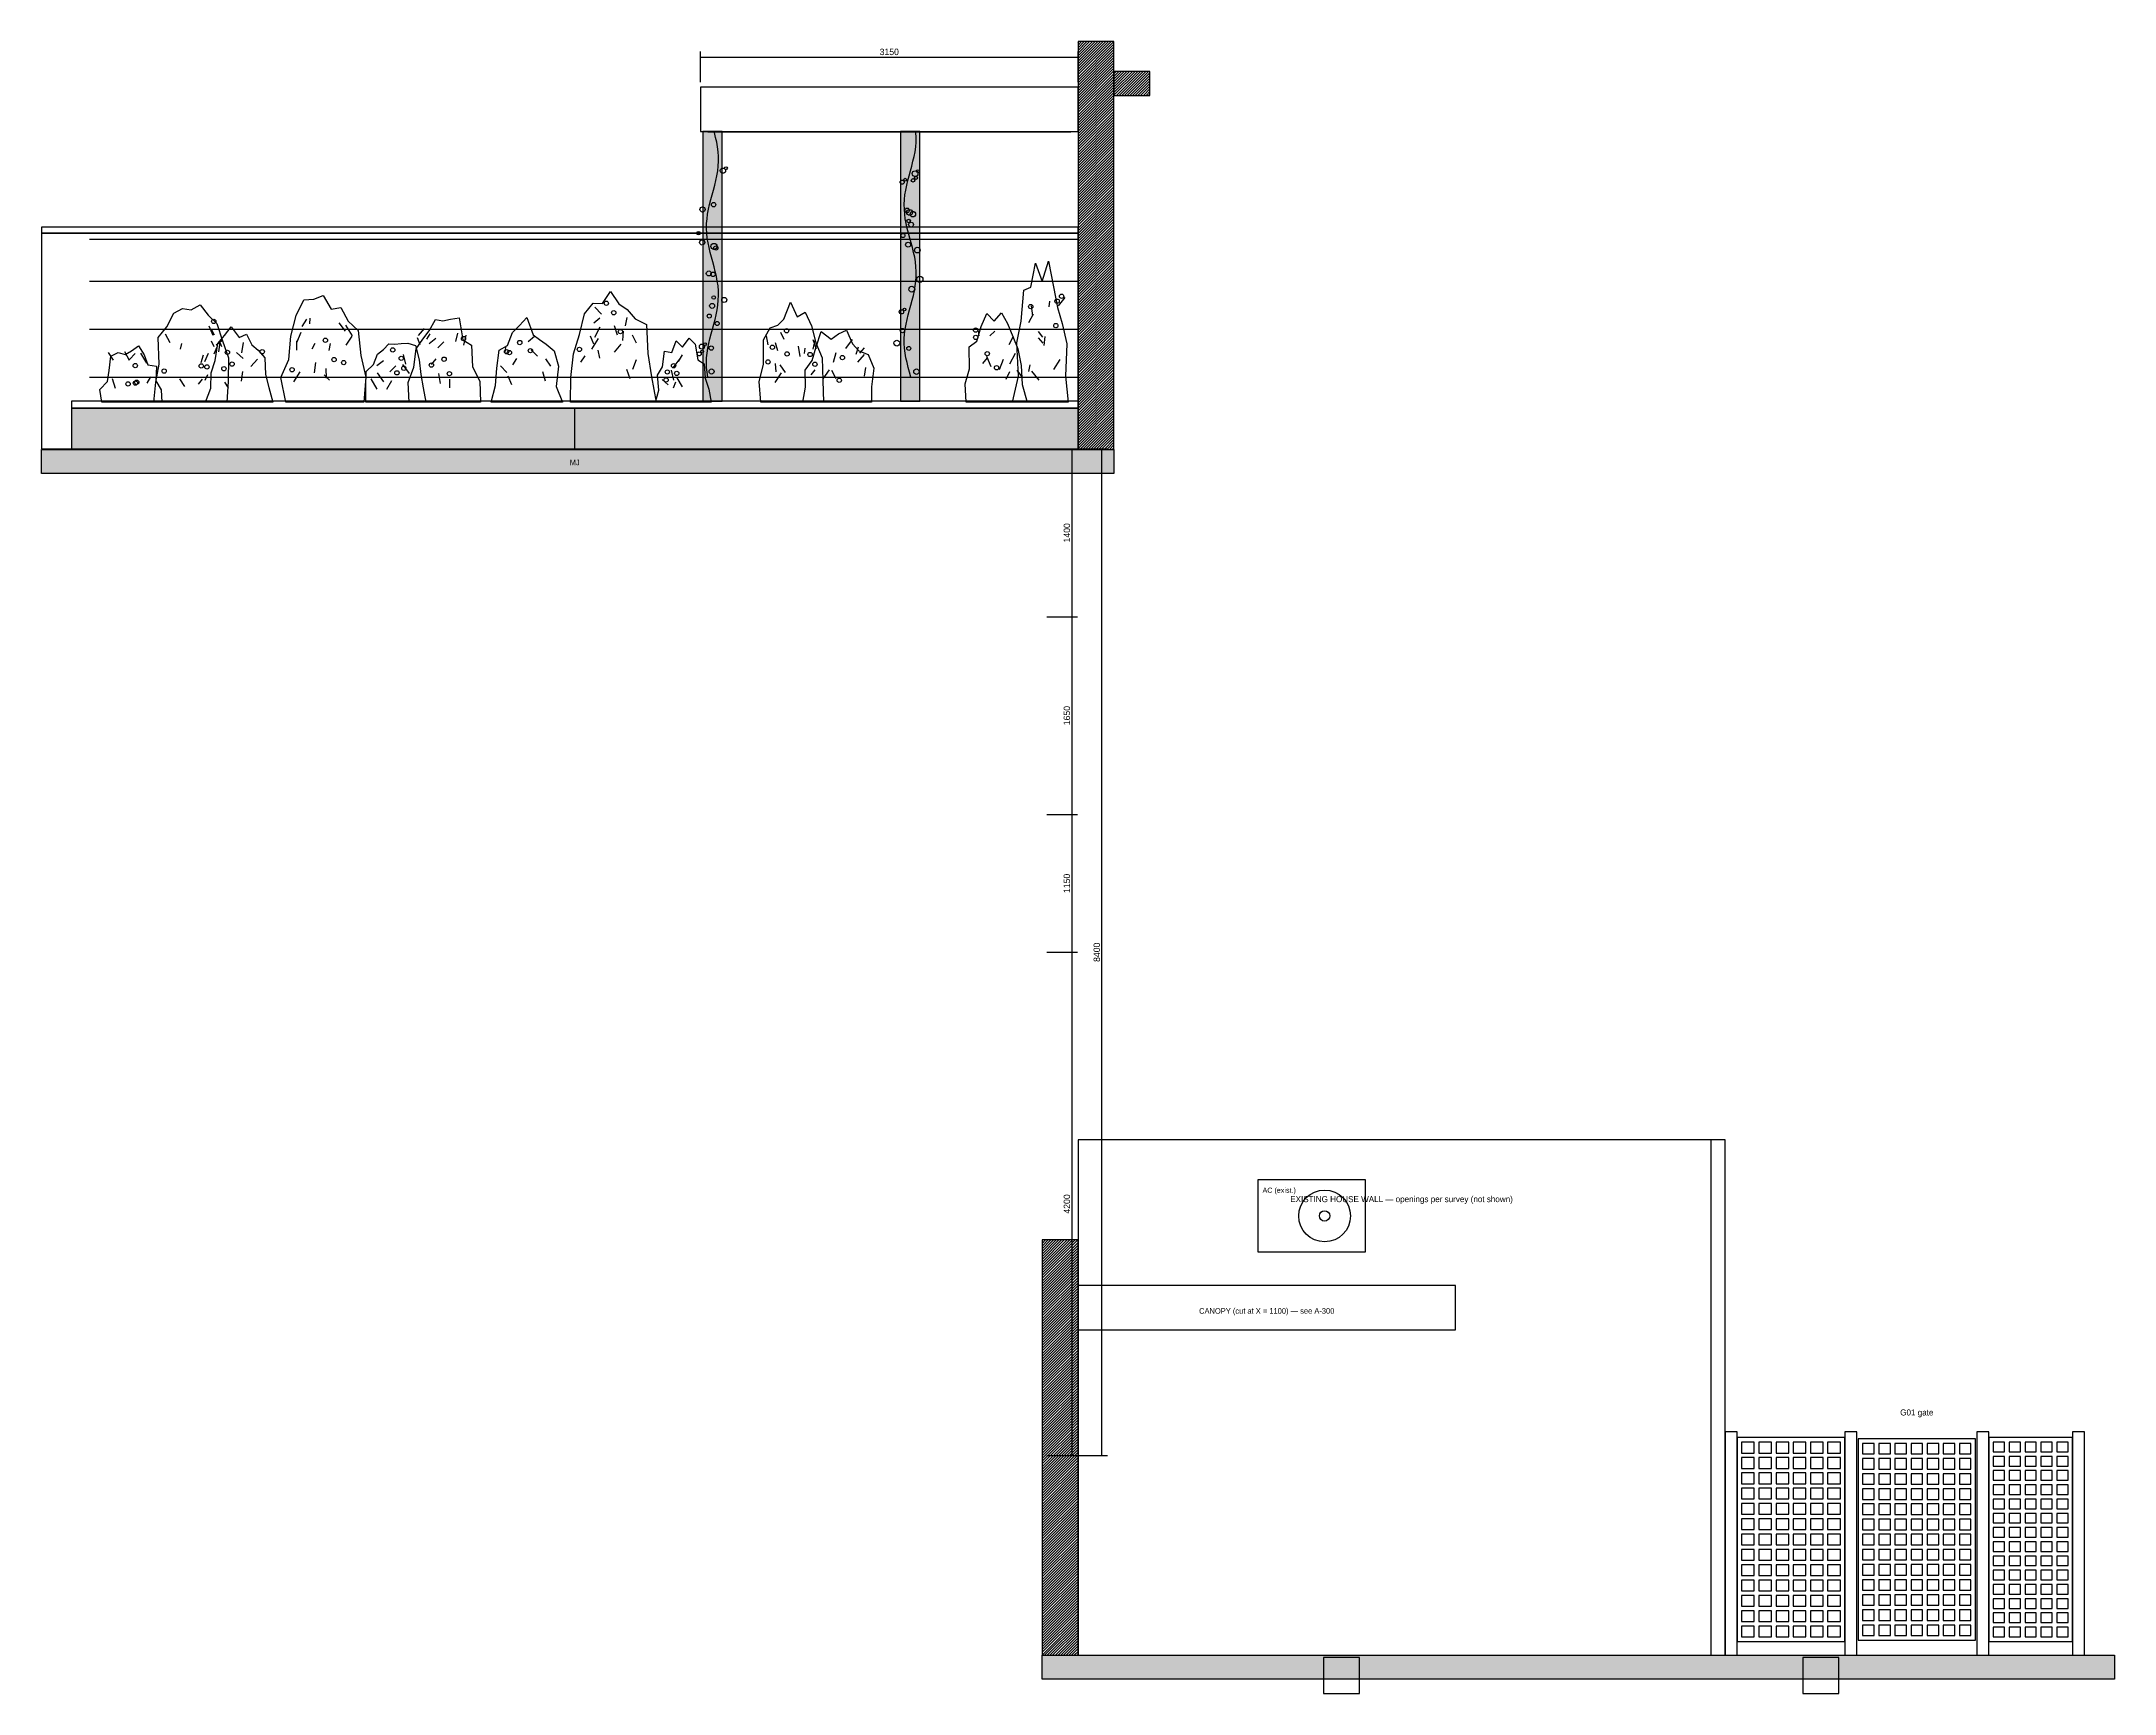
# Model space of a CAD drawing. Header units: millimetres. Extents: x -3750 to 66350, y -83500 to 3000.
# Drawn here: x 21350 to 38650, y -30385 to -16600 of the extents above; entities that cross this region are included whole.
import ezdxf
from ezdxf.enums import TextEntityAlignment as Align

# ---------------------------------------------------------------- set-up
doc = ezdxf.new("R2010")
doc.units = ezdxf.units.MM
doc.linetypes.add('DASHED', pattern=[1.524, 1.27, -0.254])
for name, color, linetype in [('A-DIMS', 3, 'Continuous'), ('A-HATCH', 9, 'Continuous'), ('A-TEXT', 2, 'Continuous'), ('A-TIMBER', 30, 'Continuous'), ('A-WALL', 7, 'Continuous'), ('L-PLANT', 94, 'Continuous')]:
    doc.layers.add(name, color=color, linetype=linetype)

msp = doc.modelspace()

# ---------------------------------------------------------------- hatches: boundary and pattern name
at = {"layer": 'A-HATCH'}
h = msp.add_hatch(dxfattribs=at)
h.set_pattern_fill('ANSI31', scale=5)
h.paths.add_polyline_path([(30000, -20005), (30300, -20005), (30300, -16600), (30000, -16600)])
h = msp.add_hatch(dxfattribs=at)
h.set_pattern_fill('ANSI31', scale=5)
h.paths.add_polyline_path([(30300, -17050), (30600, -17050), (30600, -16850), (30300, -16850)])
h = msp.add_hatch(dxfattribs=at)
h.set_pattern_fill('ANSI36', scale=5)
h.paths.add_polyline_path([(26870, -19600), (27030, -19600), (27030, -17350), (26870, -17350)])
h = msp.add_hatch(dxfattribs=at)
h.set_pattern_fill('ANSI36', scale=5)
h.paths.add_polyline_path([(28520, -19600), (28680, -19600), (28680, -17350), (28520, -17350)])
msp.add_hatch(color=8, dxfattribs=at).paths.add_polyline_path([(21600, -20005), (30000, -20005), (30000, -19660), (21600, -19660)])
h = msp.add_hatch(dxfattribs=at)
h.set_pattern_fill('EARTH', scale=5)
h.paths.add_polyline_path([(21350, -20005), (30300, -20005), (30300, -20205), (21350, -20205)])
h = msp.add_hatch(dxfattribs=at)
h.set_pattern_fill('ANSI31', scale=5)
h.paths.add_polyline_path([(29700, -30065), (30000, -30065), (30000, -26600), (29700, -26600)])
h = msp.add_hatch(dxfattribs=at)
h.set_pattern_fill('EARTH', scale=5)
h.paths.add_polyline_path([(29700, -30065), (38650, -30065), (38650, -30265), (29700, -30265)])

# ---------------------------------------------------------------- linework, layer by layer
at = {"layer": 'A-DIMS'}
for p, q in [((26850, -16940), (26850, -16685)), ((26850, -16730), (30000, -16730)), ((30000, -16940), (30000, -16685)), ((29740, -20000), (29995, -20000)), ((29740, -20000), (30245, -20000)), ((29950, -21400), (29950, -20000)), ((30200, -28400), (30200, -20000)), ((29740, -21400), (29995, -21400)), ((29740, -21400), (29995, -21400)), ((29950, -23050), (29950, -21400)), ((29740, -23050), (29995, -23050)), ((29740, -23050), (29995, -23050)), ((29950, -24200), (29950, -23050)), ((29740, -24200), (29995, -24200)), ((29740, -24200), (29995, -24200)), ((29950, -28400), (29950, -24200)), ((29740, -28400), (29995, -28400)), ((29740, -28400), (30245, -28400))]:
    msp.add_line(p, q, dxfattribs=at)
at = {"layer": 'A-TIMBER'}
for points in [[(35500, -29950), (36400, -29950), (36400, -28250), (35500, -28250)], [(35538, -28378), (35644, -28378), (35644, -28288), (35538, -28288)], [(35682, -28378), (35787, -28378), (35787, -28288), (35682, -28288)], [(35825, -28378), (35931, -28378), (35931, -28288), (35825, -28288)], [(35969, -28378), (36075, -28378), (36075, -28288), (35969, -28288)], [(36113, -28378), (36218, -28378), (36218, -28288), (36113, -28288)], [(36256, -28378), (36362, -28378), (36362, -28288), (36256, -28288)], [(36510, -29940), (37490, -29940), (37490, -28260), (36510, -28260)], [(36548, -28386), (36645, -28386), (36645, -28298), (36548, -28298)], [(36683, -28386), (36779, -28386), (36779, -28298), (36683, -28298)], [(36817, -28386), (36914, -28386), (36914, -28298), (36817, -28298)], [(36952, -28386), (37048, -28386), (37048, -28298), (36952, -28298)], [(37086, -28386), (37183, -28386), (37183, -28298), (37086, -28298)], [(37221, -28386), (37317, -28386), (37317, -28298), (37221, -28298)], [(37355, -28386), (37452, -28386), (37452, -28298), (37355, -28298)], [(37600, -29950), (38300, -29950), (38300, -28250), (37600, -28250)], [(37638, -28369), (37732, -28369), (37732, -28288), (37638, -28288)], [(37770, -28369), (37865, -28369), (37865, -28288), (37770, -28288)], [(37903, -28369), (37997, -28369), (37997, -28288), (37903, -28288)], [(38035, -28369), (38130, -28369), (38130, -28288), (38035, -28288)], [(38168, -28369), (38262, -28369), (38262, -28288), (38168, -28288)], [(35538, -28506), (35644, -28506), (35644, -28416), (35538, -28416)], [(35538, -28634), (35644, -28634), (35644, -28544), (35538, -28544)], [(35682, -28506), (35787, -28506), (35787, -28416), (35682, -28416)], [(35682, -28634), (35787, -28634), (35787, -28544), (35682, -28544)], [(35825, -28506), (35931, -28506), (35931, -28416), (35825, -28416)], [(35825, -28634), (35931, -28634), (35931, -28544), (35825, -28544)], [(35969, -28506), (36075, -28506), (36075, -28416), (35969, -28416)], [(35969, -28634), (36075, -28634), (36075, -28544), (35969, -28544)], [(36113, -28506), (36218, -28506), (36218, -28416), (36113, -28416)], [(36113, -28634), (36218, -28634), (36218, -28544), (36113, -28544)], [(36256, -28506), (36362, -28506), (36362, -28416), (36256, -28416)], [(36256, -28634), (36362, -28634), (36362, -28544), (36256, -28544)], [(36548, -28513), (36645, -28513), (36645, -28424), (36548, -28424)], [(36683, -28513), (36779, -28513), (36779, -28424), (36683, -28424)], [(36817, -28513), (36914, -28513), (36914, -28424), (36817, -28424)], [(36952, -28513), (37048, -28513), (37048, -28424), (36952, -28424)], [(37086, -28513), (37183, -28513), (37183, -28424), (37086, -28424)], [(37221, -28513), (37317, -28513), (37317, -28424), (37221, -28424)], [(37355, -28513), (37452, -28513), (37452, -28424), (37355, -28424)], [(37638, -28487), (37732, -28487), (37732, -28407), (37638, -28407)], [(37638, -28606), (37732, -28606), (37732, -28525), (37638, -28525)], [(37770, -28487), (37865, -28487), (37865, -28407), (37770, -28407)], [(37770, -28606), (37865, -28606), (37865, -28525), (37770, -28525)], [(37903, -28487), (37997, -28487), (37997, -28407), (37903, -28407)], [(37903, -28606), (37997, -28606), (37997, -28525), (37903, -28525)], [(38035, -28487), (38130, -28487), (38130, -28407), (38035, -28407)], [(38035, -28606), (38130, -28606), (38130, -28525), (38035, -28525)], [(38168, -28487), (38262, -28487), (38262, -28407), (38168, -28407)], [(38168, -28606), (38262, -28606), (38262, -28525), (38168, -28525)], [(35538, -28761), (35644, -28761), (35644, -28672), (35538, -28672)], [(35682, -28761), (35787, -28761), (35787, -28672), (35682, -28672)], [(35825, -28761), (35931, -28761), (35931, -28672), (35825, -28672)], [(35969, -28761), (36075, -28761), (36075, -28672), (35969, -28672)], [(36113, -28761), (36218, -28761), (36218, -28672), (36113, -28672)], [(36256, -28761), (36362, -28761), (36362, -28672), (36256, -28672)], [(36548, -28639), (36645, -28639), (36645, -28551), (36548, -28551)], [(36548, -28765), (36645, -28765), (36645, -28677), (36548, -28677)], [(36683, -28639), (36779, -28639), (36779, -28551), (36683, -28551)], [(36683, -28765), (36779, -28765), (36779, -28677), (36683, -28677)], [(36817, -28639), (36914, -28639), (36914, -28551), (36817, -28551)], [(36817, -28765), (36914, -28765), (36914, -28677), (36817, -28677)], [(36952, -28639), (37048, -28639), (37048, -28551), (36952, -28551)], [(36952, -28765), (37048, -28765), (37048, -28677), (36952, -28677)], [(37086, -28639), (37183, -28639), (37183, -28551), (37086, -28551)], [(37086, -28765), (37183, -28765), (37183, -28677), (37086, -28677)], [(37221, -28639), (37317, -28639), (37317, -28551), (37221, -28551)], [(37221, -28765), (37317, -28765), (37317, -28677), (37221, -28677)], [(37355, -28639), (37452, -28639), (37452, -28551), (37355, -28551)], [(37355, -28765), (37452, -28765), (37452, -28677), (37355, -28677)], [(37638, -28725), (37732, -28725), (37732, -28644), (37638, -28644)], [(37770, -28725), (37865, -28725), (37865, -28644), (37770, -28644)], [(37903, -28725), (37997, -28725), (37997, -28644), (37903, -28644)], [(38035, -28725), (38130, -28725), (38130, -28644), (38035, -28644)], [(38168, -28725), (38262, -28725), (38262, -28644), (38168, -28644)], [(35538, -28889), (35644, -28889), (35644, -28799), (35538, -28799)], [(35682, -28889), (35787, -28889), (35787, -28799), (35682, -28799)], [(35825, -28889), (35931, -28889), (35931, -28799), (35825, -28799)], [(35969, -28889), (36075, -28889), (36075, -28799), (35969, -28799)], [(36113, -28889), (36218, -28889), (36218, -28799), (36113, -28799)], [(36256, -28889), (36362, -28889), (36362, -28799), (36256, -28799)], [(36548, -28892), (36645, -28892), (36645, -28803), (36548, -28803)], [(36683, -28892), (36779, -28892), (36779, -28803), (36683, -28803)], [(36817, -28892), (36914, -28892), (36914, -28803), (36817, -28803)], [(36952, -28892), (37048, -28892), (37048, -28803), (36952, -28803)], [(37086, -28892), (37183, -28892), (37183, -28803), (37086, -28803)], [(37221, -28892), (37317, -28892), (37317, -28803), (37221, -28803)], [(37355, -28892), (37452, -28892), (37452, -28803), (37355, -28803)], [(37638, -28844), (37732, -28844), (37732, -28763), (37638, -28763)], [(37638, -28962), (37732, -28962), (37732, -28882), (37638, -28882)], [(37770, -28844), (37865, -28844), (37865, -28763), (37770, -28763)], [(37770, -28962), (37865, -28962), (37865, -28882), (37770, -28882)], [(37903, -28844), (37997, -28844), (37997, -28763), (37903, -28763)], [(37903, -28962), (37997, -28962), (37997, -28882), (37903, -28882)], [(38035, -28844), (38130, -28844), (38130, -28763), (38035, -28763)], [(38035, -28962), (38130, -28962), (38130, -28882), (38035, -28882)], [(38168, -28844), (38262, -28844), (38262, -28763), (38168, -28763)], [(38168, -28962), (38262, -28962), (38262, -28882), (38168, -28882)], [(35538, -29017), (35644, -29017), (35644, -28927), (35538, -28927)], [(35538, -29145), (35644, -29145), (35644, -29055), (35538, -29055)], [(35682, -29017), (35787, -29017), (35787, -28927), (35682, -28927)], [(35682, -29145), (35787, -29145), (35787, -29055), (35682, -29055)], [(35825, -29017), (35931, -29017), (35931, -28927), (35825, -28927)], [(35825, -29145), (35931, -29145), (35931, -29055), (35825, -29055)], [(35969, -29017), (36075, -29017), (36075, -28927), (35969, -28927)], [(35969, -29145), (36075, -29145), (36075, -29055), (35969, -29055)], [(36113, -29017), (36218, -29017), (36218, -28927), (36113, -28927)], [(36113, -29145), (36218, -29145), (36218, -29055), (36113, -29055)], [(36256, -29017), (36362, -29017), (36362, -28927), (36256, -28927)], [(36256, -29145), (36362, -29145), (36362, -29055), (36256, -29055)], [(36548, -29018), (36645, -29018), (36645, -28930), (36548, -28930)], [(36548, -29144), (36645, -29144), (36645, -29056), (36548, -29056)], [(36683, -29018), (36779, -29018), (36779, -28930), (36683, -28930)], [(36683, -29144), (36779, -29144), (36779, -29056), (36683, -29056)], [(36817, -29018), (36914, -29018), (36914, -28930), (36817, -28930)], [(36817, -29144), (36914, -29144), (36914, -29056), (36817, -29056)], [(36952, -29018), (37048, -29018), (37048, -28930), (36952, -28930)], [(36952, -29144), (37048, -29144), (37048, -29056), (36952, -29056)], [(37086, -29018), (37183, -29018), (37183, -28930), (37086, -28930)], [(37086, -29144), (37183, -29144), (37183, -29056), (37086, -29056)], [(37221, -29018), (37317, -29018), (37317, -28930), (37221, -28930)], [(37221, -29144), (37317, -29144), (37317, -29056), (37221, -29056)], [(37355, -29018), (37452, -29018), (37452, -28930), (37355, -28930)], [(37355, -29144), (37452, -29144), (37452, -29056), (37355, -29056)], [(37638, -29081), (37732, -29081), (37732, -29000), (37638, -29000)], [(37770, -29081), (37865, -29081), (37865, -29000), (37770, -29000)], [(37903, -29081), (37997, -29081), (37997, -29000), (37903, -29000)], [(38035, -29081), (38130, -29081), (38130, -29000), (38035, -29000)], [(38168, -29081), (38262, -29081), (38262, -29000), (38168, -29000)], [(35538, -29273), (35644, -29273), (35644, -29183), (35538, -29183)], [(35682, -29273), (35787, -29273), (35787, -29183), (35682, -29183)], [(35825, -29273), (35931, -29273), (35931, -29183), (35825, -29183)], [(35969, -29273), (36075, -29273), (36075, -29183), (35969, -29183)], [(36113, -29273), (36218, -29273), (36218, -29183), (36113, -29183)], [(36256, -29273), (36362, -29273), (36362, -29183), (36256, -29183)], [(36548, -29270), (36645, -29270), (36645, -29182), (36548, -29182)], [(36683, -29270), (36779, -29270), (36779, -29182), (36683, -29182)], [(36817, -29270), (36914, -29270), (36914, -29182), (36817, -29182)], [(36952, -29270), (37048, -29270), (37048, -29182), (36952, -29182)], [(37086, -29270), (37183, -29270), (37183, -29182), (37086, -29182)], [(37221, -29270), (37317, -29270), (37317, -29182), (37221, -29182)], [(37355, -29270), (37452, -29270), (37452, -29182), (37355, -29182)], [(37638, -29200), (37732, -29200), (37732, -29119), (37638, -29119)], [(37770, -29200), (37865, -29200), (37865, -29119), (37770, -29119)], [(37903, -29200), (37997, -29200), (37997, -29119), (37903, -29119)], [(38035, -29200), (38130, -29200), (38130, -29119), (38035, -29119)], [(38168, -29200), (38262, -29200), (38262, -29119), (38168, -29119)], [(35538, -29401), (35644, -29401), (35644, -29311), (35538, -29311)], [(35682, -29401), (35787, -29401), (35787, -29311), (35682, -29311)], [(35825, -29401), (35931, -29401), (35931, -29311), (35825, -29311)], [(35969, -29401), (36075, -29401), (36075, -29311), (35969, -29311)], [(36113, -29401), (36218, -29401), (36218, -29311), (36113, -29311)], [(36256, -29401), (36362, -29401), (36362, -29311), (36256, -29311)], [(36548, -29397), (36645, -29397), (36645, -29308), (36548, -29308)], [(36683, -29397), (36779, -29397), (36779, -29308), (36683, -29308)], [(36817, -29397), (36914, -29397), (36914, -29308), (36817, -29308)], [(36952, -29397), (37048, -29397), (37048, -29308), (36952, -29308)], [(37086, -29397), (37183, -29397), (37183, -29308), (37086, -29308)], [(37221, -29397), (37317, -29397), (37317, -29308), (37221, -29308)], [(37355, -29397), (37452, -29397), (37452, -29308), (37355, -29308)], [(37638, -29318), (37732, -29318), (37732, -29238), (37638, -29238)], [(37638, -29437), (37732, -29437), (37732, -29356), (37638, -29356)], [(37770, -29318), (37865, -29318), (37865, -29238), (37770, -29238)], [(37770, -29437), (37865, -29437), (37865, -29356), (37770, -29356)], [(37903, -29318), (37997, -29318), (37997, -29238), (37903, -29238)], [(37903, -29437), (37997, -29437), (37997, -29356), (37903, -29356)], [(38035, -29318), (38130, -29318), (38130, -29238), (38035, -29238)], [(38035, -29437), (38130, -29437), (38130, -29356), (38035, -29356)], [(38168, -29318), (38262, -29318), (38262, -29238), (38168, -29238)], [(38168, -29437), (38262, -29437), (38262, -29356), (38168, -29356)], [(35538, -29528), (35644, -29528), (35644, -29439), (35538, -29439)], [(35538, -29656), (35644, -29656), (35644, -29566), (35538, -29566)], [(35682, -29528), (35787, -29528), (35787, -29439), (35682, -29439)], [(35682, -29656), (35787, -29656), (35787, -29566), (35682, -29566)], [(35825, -29528), (35931, -29528), (35931, -29439), (35825, -29439)], [(35825, -29656), (35931, -29656), (35931, -29566), (35825, -29566)], [(35969, -29528), (36075, -29528), (36075, -29439), (35969, -29439)], [(35969, -29656), (36075, -29656), (36075, -29566), (35969, -29566)], [(36113, -29528), (36218, -29528), (36218, -29439), (36113, -29439)], [(36113, -29656), (36218, -29656), (36218, -29566), (36113, -29566)], [(36256, -29528), (36362, -29528), (36362, -29439), (36256, -29439)], [(36256, -29656), (36362, -29656), (36362, -29566), (36256, -29566)], [(36548, -29523), (36645, -29523), (36645, -29435), (36548, -29435)], [(36548, -29649), (36645, -29649), (36645, -29561), (36548, -29561)], [(36683, -29523), (36779, -29523), (36779, -29435), (36683, -29435)], [(36683, -29649), (36779, -29649), (36779, -29561), (36683, -29561)], [(36817, -29523), (36914, -29523), (36914, -29435), (36817, -29435)], [(36817, -29649), (36914, -29649), (36914, -29561), (36817, -29561)], [(36952, -29523), (37048, -29523), (37048, -29435), (36952, -29435)], [(36952, -29649), (37048, -29649), (37048, -29561), (36952, -29561)], [(37086, -29523), (37183, -29523), (37183, -29435), (37086, -29435)], [(37086, -29649), (37183, -29649), (37183, -29561), (37086, -29561)], [(37221, -29523), (37317, -29523), (37317, -29435), (37221, -29435)], [(37221, -29649), (37317, -29649), (37317, -29561), (37221, -29561)], [(37355, -29523), (37452, -29523), (37452, -29435), (37355, -29435)], [(37355, -29649), (37452, -29649), (37452, -29561), (37355, -29561)], [(37638, -29556), (37732, -29556), (37732, -29475), (37638, -29475)], [(37770, -29556), (37865, -29556), (37865, -29475), (37770, -29475)], [(37903, -29556), (37997, -29556), (37997, -29475), (37903, -29475)], [(38035, -29556), (38130, -29556), (38130, -29475), (38035, -29475)], [(38168, -29556), (38262, -29556), (38262, -29475), (38168, -29475)], [(35538, -29784), (35644, -29784), (35644, -29694), (35538, -29694)], [(35682, -29784), (35787, -29784), (35787, -29694), (35682, -29694)], [(35825, -29784), (35931, -29784), (35931, -29694), (35825, -29694)], [(35969, -29784), (36075, -29784), (36075, -29694), (35969, -29694)], [(36113, -29784), (36218, -29784), (36218, -29694), (36113, -29694)], [(36256, -29784), (36362, -29784), (36362, -29694), (36256, -29694)], [(36548, -29776), (36645, -29776), (36645, -29687), (36548, -29687)], [(36683, -29776), (36779, -29776), (36779, -29687), (36683, -29687)], [(36817, -29776), (36914, -29776), (36914, -29687), (36817, -29687)], [(36952, -29776), (37048, -29776), (37048, -29687), (36952, -29687)], [(37086, -29776), (37183, -29776), (37183, -29687), (37086, -29687)], [(37221, -29776), (37317, -29776), (37317, -29687), (37221, -29687)], [(37355, -29776), (37452, -29776), (37452, -29687), (37355, -29687)], [(37638, -29675), (37732, -29675), (37732, -29594), (37638, -29594)], [(37638, -29793), (37732, -29793), (37732, -29713), (37638, -29713)], [(37770, -29675), (37865, -29675), (37865, -29594), (37770, -29594)], [(37770, -29793), (37865, -29793), (37865, -29713), (37770, -29713)], [(37903, -29675), (37997, -29675), (37997, -29594), (37903, -29594)], [(37903, -29793), (37997, -29793), (37997, -29713), (37903, -29713)], [(38035, -29675), (38130, -29675), (38130, -29594), (38035, -29594)], [(38035, -29793), (38130, -29793), (38130, -29713), (38035, -29713)], [(38168, -29675), (38262, -29675), (38262, -29594), (38168, -29594)], [(38168, -29793), (38262, -29793), (38262, -29713), (38168, -29713)], [(35538, -29912), (35644, -29912), (35644, -29822), (35538, -29822)], [(35682, -29912), (35787, -29912), (35787, -29822), (35682, -29822)], [(35825, -29912), (35931, -29912), (35931, -29822), (35825, -29822)], [(35969, -29912), (36075, -29912), (36075, -29822), (35969, -29822)], [(36113, -29912), (36218, -29912), (36218, -29822), (36113, -29822)], [(36256, -29912), (36362, -29912), (36362, -29822), (36256, -29822)], [(36548, -29902), (36645, -29902), (36645, -29814), (36548, -29814)], [(36683, -29902), (36779, -29902), (36779, -29814), (36683, -29814)], [(36817, -29902), (36914, -29902), (36914, -29814), (36817, -29814)], [(36952, -29902), (37048, -29902), (37048, -29814), (36952, -29814)], [(37086, -29902), (37183, -29902), (37183, -29814), (37086, -29814)], [(37221, -29902), (37317, -29902), (37317, -29814), (37221, -29814)], [(37355, -29902), (37452, -29902), (37452, -29814), (37355, -29814)], [(37638, -29912), (37732, -29912), (37732, -29831), (37638, -29831)], [(37770, -29912), (37865, -29912), (37865, -29831), (37770, -29831)], [(37903, -29912), (37997, -29912), (37997, -29831), (37903, -29831)], [(38035, -29912), (38130, -29912), (38130, -29831), (38035, -29831)], [(38168, -29912), (38262, -29912), (38262, -29831), (38168, -29831)]]:
    msp.add_lwpolyline(points, close=True, dxfattribs=at)
at = {"layer": 'A-WALL'}
for p, q in [((26910, -17354), (29940, -17354)), ((25800, -20005), (25800, -19660)), ((21350, -20005), (30300, -20005)), ((29700, -30065), (38650, -30065))]:
    msp.add_line(p, q, dxfattribs=at)
at = {"layer": 'A-WALL', "linetype": 'DASHED'}
for p, q in [((21750, -18250), (30000, -18250)), ((21750, -18600), (30000, -18600)), ((21750, -19000), (30000, -19000)), ((21750, -19400), (30000, -19400))]:
    msp.add_line(p, q, dxfattribs=at)
at = {"layer": 'A-WALL'}
for points in [[(30000, -20005), (30300, -20005), (30300, -16600), (30000, -16600)], [(30300, -17050), (30600, -17050), (30600, -16850), (30300, -16850)], [(26850, -17350), (30000, -17350), (30000, -16980), (26850, -16980)], [(26870, -19600), (27030, -19600), (27030, -17350), (26870, -17350)], [(28520, -19600), (28680, -19600), (28680, -17350), (28520, -17350)], [(21350, -18200), (30000, -18200), (30000, -18150), (21350, -18150)], [(21350, -20000), (30000, -20000), (30000, -18200), (21350, -18200)], [(21600, -19660), (30000, -19660), (30000, -19600), (21600, -19600)], [(21600, -20005), (30000, -20005), (30000, -19660), (21600, -19660)], [(21350, -20005), (30300, -20005), (30300, -20205), (21350, -20205)], [(30000, -30065), (35400, -30065), (35400, -25765), (30000, -25765)], [(35280, -30065), (35400, -30065), (35400, -25765), (35280, -25765)], [(31500, -26700), (32400, -26700), (32400, -26100), (31500, -26100)], [(29700, -30065), (30000, -30065), (30000, -26600), (29700, -26600)], [(30000, -27350), (33150, -27350), (33150, -26980), (30000, -26980)], [(35400, -30065), (35500, -30065), (35500, -28200), (35400, -28200)], [(36400, -30065), (36500, -30065), (36500, -28200), (36400, -28200)], [(36510, -29940), (37490, -29940), (37490, -28260), (36510, -28260)], [(37500, -30065), (37600, -30065), (37600, -28200), (37500, -28200)], [(38300, -30065), (38400, -30065), (38400, -28200), (38300, -28200)], [(29700, -30065), (38650, -30065), (38650, -30265), (29700, -30265)]]:
    msp.add_lwpolyline(points, close=True, dxfattribs=at)
at = {"layer": 'A-WALL', "linetype": 'DASHED'}
for points in [[(32050, -30385), (32350, -30385), (32350, -30085), (32050, -30085)], [(36050, -30385), (36350, -30385), (36350, -30085), (36050, -30085)]]:
    msp.add_lwpolyline(points, close=True, dxfattribs=at)
at = {"layer": 'A-WALL'}
for centre, radius in [((27062, -17658), 12), ((28558, -17754), 12), ((28648, -17739), 12), ((28665, -17683), 12), ((26064, -18784), 18), ((26126, -18864), 18), ((28552, -18836), 12), ((29606, -18812), 18), ((29826, -18767), 18), ((29863, -18726), 18), ((22788, -18936), 18), ((26181, -19021), 18), ((27568, -19014), 18), ((29145, -19008), 18), ((29815, -18971), 18), ((22902, -19194), 18), ((23192, -19189), 18), ((23720, -19093), 18), ((24282, -19174), 18), ((24872, -19079), 18), ((25231, -19189), 18), ((25255, -19196), 18), ((25341, -19112), 18), ((25430, -19180), 18), ((25839, -19169), 18), ((26864, -19187), 12), ((26887, -19126), 12), ((27450, -19152), 18), ((27572, -19207), 18), ((27764, -19212), 18), ((29147, -19069), 18), ((29243, -19205), 18), ((22133, -19305), 18), ((22374, -19350), 18), ((22683, -19307), 18), ((22731, -19316), 18), ((22872, -19331), 18), ((22941, -19292), 18), ((23441, -19339), 18), ((23792, -19254), 18), ((23872, -19279), 18), ((24316, -19365), 18), ((24352, -19244), 18), ((24374, -19327), 18), ((24604, -19300), 18), ((24710, -19251), 18), ((24754, -19372), 18), ((26573, -19358), 18), ((26625, -19306), 18), ((26652, -19370), 18), ((27413, -19274), 18), ((27805, -19293), 18), ((28034, -19238), 18), ((29320, -19322), 18), ((22073, -19457), 18), ((22134, -19450), 18), ((22145, -19444), 18), ((26562, -19424), 18), ((28008, -19427), 18), ((32058, -26400), 216), ((32058, -26400), 43.2)]:
    msp.add_circle(centre, radius, dxfattribs=at)
at = {"layer": 'L-PLANT'}
for p, q in [((26024, -18876), (25968, -18817)), ((29622, -18889), (29612, -18806)), ((29759, -18815), (29764, -18768)), ((29838, -18805), (29892, -18736)), ((22783, -19053), (22749, -18976)), ((22794, -19050), (22770, -19003)), ((23481, -19111), (23516, -19026)), ((23526, -18977), (23564, -18918)), ((23590, -18955), (23593, -18910)), ((23888, -19018), (23834, -18949)), ((23945, -19057), (23890, -18968)), ((24497, -19054), (24546, -18996)), ((25959, -18948), (26009, -18907)), ((25967, -19067), (26013, -18981)), ((26156, -19051), (26131, -18972)), ((26201, -19096), (26208, -19018)), ((26224, -18974), (26237, -18902)), ((27548, -19088), (27520, -19028)), ((29175, -19056), (29171, -19015)), ((29263, -19057), (29305, -19016)), ((29591, -18946), (29628, -18874)), ((29707, -19066), (29669, -19021)), ((21951, -19260), (21909, -19194)), ((22085, -19261), (22046, -19191)), ((22085, -19253), (22133, -19203)), ((22228, -19284), (22180, -19200)), ((22425, -19114), (22385, -19041)), ((22509, -19168), (22522, -19119)), ((22714, -19269), (22743, -19202)), ((22790, -19149), (22769, -19102)), ((22791, -19206), (22815, -19149)), ((22807, -19132), (22864, -19089)), ((22829, -19189), (22842, -19109)), ((22854, -19147), (22835, -19102)), ((23033, -19245), (22978, -19194)), ((23022, -19197), (23036, -19113)), ((23482, -19175), (23482, -19097)), ((23609, -19166), (23633, -19117)), ((23752, -19179), (23761, -19120)), ((23892, -19133), (23943, -19059)), ((24511, -19131), (24489, -19072)), ((24567, -19084), (24593, -19040)), ((24585, -19120), (24641, -19075)), ((24658, -19156), (24708, -19107)), ((24807, -19103), (24824, -19033)), ((24874, -19134), (24893, -19051)), ((25220, -19196), (25225, -19151)), ((25412, -19104), (25464, -19059)), ((25490, -19227), (25437, -19172)), ((25959, -19125), (25931, -19058)), ((25942, -19168), (25998, -19078)), ((26011, -19243), (25997, -19176)), ((26131, -19193), (26189, -19126)), ((26315, -19117), (26282, -19051)), ((27415, -19130), (27400, -19056)), ((27496, -19180), (27475, -19116)), ((27682, -19230), (27667, -19142)), ((27717, -19205), (27722, -19158)), ((27789, -19167), (27808, -19093)), ((27818, -19165), (27791, -19090)), ((27959, -19276), (27983, -19195)), ((28062, -19163), (28118, -19088)), ((28150, -19210), (28167, -19149)), ((28179, -19202), (28217, -19156)), ((29425, -19129), (29463, -19060)), ((29430, -19291), (29478, -19202)), ((29710, -19118), (29671, -19072)), ((29719, -19138), (29725, -19061)), ((22684, -19278), (22703, -19214)), ((23019, -19434), (23030, -19354)), ((23097, -19311), (23154, -19252)), ((23457, -19439), (23510, -19357)), ((23629, -19366), (23641, -19278)), ((23728, -19409), (23727, -19330)), ((24149, -19304), (24205, -19262)), ((24207, -19439), (24153, -19365)), ((24256, -19357), (24306, -19307)), ((24422, -19371), (24366, -19296)), ((24391, -19294), (24371, -19212)), ((24605, -19295), (24645, -19248)), ((24679, -19455), (24666, -19371)), ((25234, -19363), (25182, -19306)), ((25284, -19298), (25318, -19245)), ((25557, -19435), (25534, -19356)), ((25601, -19310), (25559, -19247)), ((25852, -19275), (25886, -19222)), ((26264, -19416), (26236, -19336)), ((26286, -19333), (26315, -19254)), ((26628, -19425), (26608, -19343)), ((26621, -19324), (26673, -19256)), ((26666, -19270), (26700, -19216)), ((27473, -19446), (27526, -19364)), ((27482, -19357), (27475, -19287)), ((27558, -19361), (27514, -19299)), ((27774, -19383), (27806, -19339)), ((27874, -19416), (27926, -19341)), ((27982, -19415), (27947, -19346)), ((28163, -19276), (28219, -19211)), ((28218, -19392), (28230, -19321)), ((29207, -19288), (29245, -19239)), ((29275, -19316), (29239, -19228)), ((29345, -19338), (29379, -19252)), ((29401, -19417), (29432, -19355)), ((29531, -19395), (29491, -19344)), ((29589, -19353), (29601, -19298)), ((29675, -19425), (29615, -19352)), ((29797, -19338), (29852, -19255)), ((21967, -19495), (21944, -19414)), ((22232, -19450), (22263, -19399)), ((22547, -19479), (22504, -19416)), ((22660, -19459), (22695, -19417)), ((22716, -19425), (22737, -19379)), ((22911, -19489), (22879, -19444)), ((23755, -19426), (23710, -19382)), ((24151, -19502), (24102, -19415)), ((24233, -19501), (24274, -19430)), ((24758, -19489), (24758, -19418)), ((25275, -19464), (25244, -19393)), ((26581, -19464), (26529, -19421)), ((26625, -19490), (26643, -19441)), ((26700, -19482), (26655, -19407))]:
    msp.add_line(p, q, dxfattribs=at)
for points in [[(26911, -19400), (26905, -19360), (26901, -19320), (26900, -19280), (26901, -19240), (26905, -19200), (26911, -19160), (26919, -19120), (26928, -19080), (26938, -19040), (26949, -19000), (26960, -18960), (26971, -18920), (26980, -18880), (26988, -18840), (26995, -18800), (26998, -18760), (27000, -18720), (26999, -18680), (26996, -18640), (26990, -18600), (26983, -18560), (26973, -18520), (26963, -18480), (26952, -18440), (26941, -18400), (26930, -18360), (26921, -18320), (26913, -18280), (26906, -18240), (26902, -18200), (26900, -18160), (26901, -18120), (26904, -18080), (26909, -18040), (26916, -18000), (26925, -17960), (26936, -17920), (26946, -17880), (26957, -17840), (26968, -17800), (26978, -17760), (26986, -17720), (26993, -17680), (26998, -17640), (27000, -17600), (27000, -17560), (26997, -17520), (26992, -17480), (26985, -17440), (26976, -17400), (26966, -17360)], [(28605, -19400), (28593, -19360), (28583, -19320), (28573, -19280), (28564, -19240), (28557, -19200), (28553, -19160), (28550, -19120), (28550, -19080), (28553, -19040), (28558, -19000), (28565, -18960), (28573, -18920), (28583, -18880), (28594, -18840), (28605, -18800), (28616, -18760), (28626, -18720), (28635, -18680), (28642, -18640), (28647, -18600), (28650, -18560), (28650, -18520), (28648, -18480), (28643, -18440), (28637, -18400), (28628, -18360), (28618, -18320), (28608, -18280), (28597, -18240), (28586, -18200), (28575, -18160), (28566, -18120), (28559, -18080), (28554, -18040), (28551, -18000), (28550, -17960), (28552, -17920), (28556, -17880), (28562, -17840), (28571, -17800), (28580, -17760), (28591, -17720), (28602, -17680), (28613, -17640), (28623, -17600), (28632, -17560), (28640, -17520), (28646, -17480), (28649, -17440), (28650, -17400), (28648, -17360)]]:
    msp.add_lwpolyline(points, dxfattribs=at)
for points in [[(29454, -19610), (29504, -19392), (29489, -19114), (29526, -18933), (29547, -18675), (29605, -18649), (29646, -18449), (29700, -18603), (29755, -18432), (29795, -18648), (29829, -18819), (29868, -18954), (29907, -19124), (29895, -19393), (29917, -19610)], [(22287, -19610), (22305, -19444), (22332, -19292), (22325, -19071), (22396, -18980), (22454, -18866), (22528, -18829), (22600, -18838), (22675, -18798), (22742, -18884), (22813, -18952), (22861, -19098), (22912, -19240), (22909, -19436), (22897, -19610)], [(23389, -19610), (23347, -19403), (23413, -19254), (23431, -19059), (23476, -18887), (23540, -18755), (23624, -18750), (23700, -18719), (23769, -18834), (23848, -18819), (23910, -18933), (23992, -19011), (24015, -19219), (24057, -19400), (24041, -19610)], [(25765, -19610), (25767, -19404), (25791, -19206), (25839, -19044), (25883, -18873), (25953, -18783), (26031, -18787), (26100, -18687), (26169, -18790), (26237, -18837), (26305, -18913), (26399, -18963), (26411, -19204), (26441, -19399), (26479, -19610)], [(27354, -19610), (27340, -19437), (27376, -19296), (27375, -19089), (27430, -18989), (27494, -18968), (27546, -18916), (27600, -18776), (27656, -18897), (27724, -18859), (27775, -18973), (27813, -19116), (27865, -19239), (27871, -19430), (27877, -19610)], [(22719, -19610), (22763, -19492), (22767, -19365), (22800, -19262), (22821, -19121), (22877, -19054), (22934, -18980), (23000, -19071), (23060, -19041), (23106, -19131), (23159, -19175), (23213, -19239), (23219, -19379), (23248, -19487), (23281, -19610)], [(24418, -19610), (24411, -19445), (24457, -19318), (24476, -19164), (24532, -19085), (24585, -19014), (24637, -18921), (24700, -18931), (24763, -18917), (24836, -18905), (24866, -19089), (24939, -19134), (24946, -19314), (25009, -19434), (25013, -19610)], [(25104, -19610), (25140, -19470), (25150, -19325), (25170, -19177), (25240, -19137), (25281, -19028), (25338, -18971), (25400, -18903), (25454, -19048), (25507, -19086), (25563, -19127), (25628, -19180), (25664, -19310), (25644, -19478), (25698, -19610)], [(27703, -19610), (27725, -19485), (27724, -19344), (27781, -19261), (27816, -19148), (27858, -19019), (27940, -19084), (28000, -19040), (28069, -19008), (28117, -19124), (28171, -19181), (28249, -19213), (28296, -19325), (28278, -19483), (28276, -19610)], [(29067, -19610), (29059, -19456), (29094, -19332), (29093, -19147), (29155, -19101), (29191, -18978), (29240, -18870), (29300, -18933), (29361, -18864), (29413, -18954), (29456, -19062), (29499, -19166), (29527, -19304), (29534, -19461), (29575, -19610)], [(21855, -19610), (21838, -19503), (21900, -19437), (21916, -19346), (21930, -19226), (21989, -19194), (22049, -19212), (22100, -19180), (22160, -19139), (22206, -19214), (22238, -19298), (22311, -19308), (22305, -19433), (22349, -19508), (22354, -19610)], [(24058, -19610), (24056, -19488), (24059, -19355), (24120, -19295), (24155, -19210), (24204, -19171), (24250, -19124), (24300, -19125), (24351, -19120), (24408, -19118), (24471, -19138), (24502, -19256), (24517, -19380), (24536, -19491), (24558, -19610)], [(26475, -19610), (26501, -19509), (26490, -19385), (26534, -19315), (26548, -19185), (26610, -19194), (26648, -19099), (26700, -19152), (26755, -19077), (26805, -19127), (26827, -19257), (26880, -19291), (26888, -19409), (26918, -19500), (26940, -19610)]]:
    msp.add_lwpolyline(points, close=True, dxfattribs=at)
for centre, radius in [((27037, -17678), 22), ((28533, -17774), 17.1), ((28623, -17759), 15.1), ((28640, -17703), 24), ((26867, -18002), 21.7), ((26959, -17962), 18.6), ((28574, -18009), 19.1), ((28595, -18026), 24), ((28587, -18098), 14.5), ((28607, -18128), 20.3), ((28622, -18041), 22.8), ((26833, -18200), 14.6), ((26864, -18277), 21.4), ((26962, -18310), 25.1), ((26978, -18323), 17.5), ((28539, -18219), 16.9), ((28582, -18296), 20.6), ((28659, -18341), 23.8), ((26919, -18536), 20.9), ((26954, -18543), 19.1), ((28613, -18667), 24.6), ((28680, -18585), 25.8), ((26947, -18806), 20.9), ((26960, -18736), 14.6), ((27048, -18757), 21), ((28527, -18856), 18), ((26923, -18891), 16.9), ((26989, -18953), 17), ((28535, -19013), 18), ((26839, -19207), 16.6), ((26862, -19146), 21), ((26939, -19158), 18.1), ((28488, -19117), 24.5), ((28588, -19161), 16.4), ((26942, -19354), 21.3), ((28652, -19355), 22.8)]:
    msp.add_circle(centre, radius, dxfattribs=at)

# ---------------------------------------------------------------- texts
at = {"layer": 'A-DIMS'}
msp.add_text('3150', height=54, dxfattribs=at).set_placement((28425, -16730), align=Align.BOTTOM_CENTER)
for s, p in [('1400', (29950, -20700)), ('1650', (29950, -22225)), ('1150', (29950, -23625)), ('8400', (30200, -24200)), ('4200', (29950, -26300))]:
    msp.add_text(s, height=54, rotation=90, dxfattribs=at).set_placement(p, align=Align.BOTTOM_CENTER)
at = {"layer": 'A-TEXT'}
for s, height, p in [('MJ', 46.8, (25800, -20150)), ('EXISTING HOUSE WALL — openings per survey (not shown)', 50.4, (32700, -26300)), ('CANOPY (cut at X = 1100) — see A-300', 46.8, (31575, -27230)), ('G01 gate', 50.4, (37000, -28080))]:
    msp.add_text(s, height=height, dxfattribs=at).set_placement(p, align=Align.BOTTOM_CENTER)
msp.add_text('AC (exist.)', height=43.2, dxfattribs=at).set_placement((31540, -26220), align=Align.BOTTOM_LEFT)

doc.saveas('drawing.dxf')
